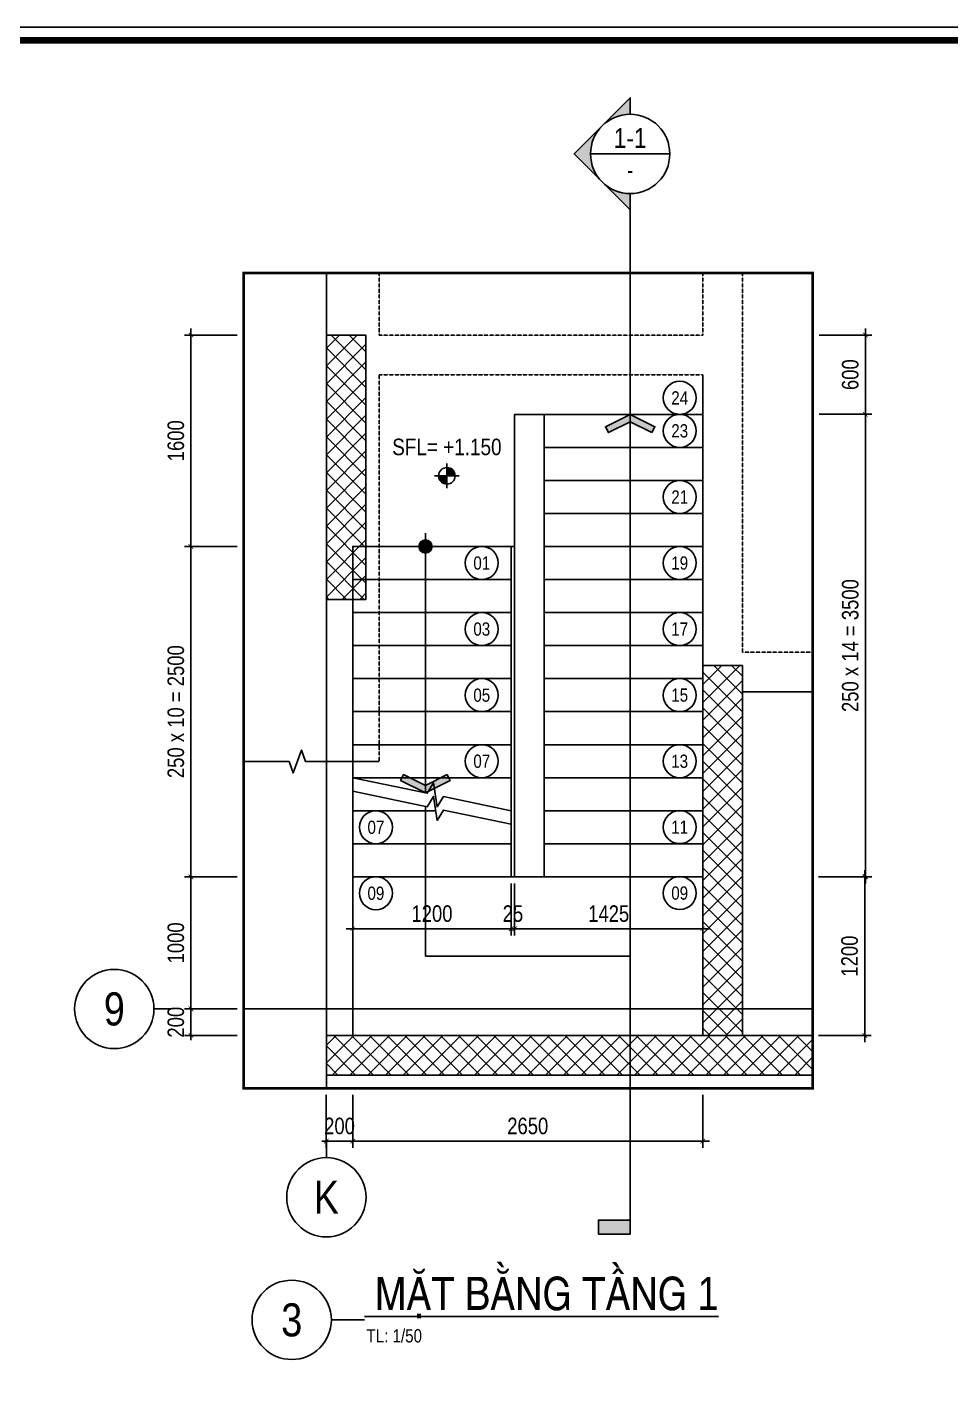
# Model space of a CAD drawing. Header units: millimetres. Extents: x 379264 to 1158416, y -283062 to 356890.
# Drawn here: x 833367 to 840362, y -12440 to -2202 of the extents above; entities that cross this region are included whole.
import ezdxf
from ezdxf.enums import TextEntityAlignment as Align

# ---------------------------------------------------------------- set-up
doc = ezdxf.new("R2010")
doc.units = ezdxf.units.MM
for name, pattern in [('BLOCK B - CHI TIET THANG 5$0$$0$HIDDEN', [0.375, 0.25, -0.125]), ('BLOCK B - CHI TIET THANG 5$0$HIDDEN', [0.375, 0.25, -0.125]), ('CENTER', [2, 1.25, -0.25, 0.25, -0.25]), ('HIDDEN', [9.525, 6.35, -3.175])]:
    doc.linetypes.add(name, pattern=pattern)
for name, color, linetype in [('02PM. TEXT B', 4, 'Continuous'), ('03PM. TEXT C', 1, 'Continuous'), ('04PM. THIN', 7, 'Continuous'), ('05PM. FRAME', 4, 'Continuous'), ('06PM. HIDDEN', 4, 'HIDDEN'), ('07PM. WACO', 6, 'Continuous'), ('11PM. DIM', 2, 'Continuous'), ('12PM. GRID', 8, 'CENTER'), ('13PM. HATCH', 8, 'Continuous'), ('BLOCK A - CHI TIET THANG 2$0$Number Step', 94, 'Continuous'), ('BLOCK B - CHI TIET THANG 5$0$Ghi chu ban ve', 3, 'Continuous'), ('BLOCK B - CHI TIET THANG 5$0$Ky hieu Truc', 1, 'Continuous'), ('BLOCK B - CHI TIET THANG 5$0$Number Step', 94, 'Continuous'), ('MB Ham 1$0$Staircase', 30, 'Continuous'), ('MB_Cot tang 1$0$Concrete Line', 6, 'Continuous')]:
    doc.layers.add(name, color=color, linetype=linetype)
doc.styles.add('[PMDC2013]STYLE', font='arial.ttf', dxfattribs={"width": 0.8})
doc.styles.add('BLOCK A - CHI TIET THANG 2$0$VNI-HelveCB', font='VHELVCB_0.TTF')
doc.styles.add('BLOCK B - CHI TIET THANG 5$0$$0$Title Block Bold', font='VHELVEB_0.TTF')
doc.styles.add('BLOCK B - CHI TIET THANG 5$0$VNI-HelveC', font='VHELVCN_0.TTF')
doc.styles.add('BLOCK B - CHI TIET THANG 5$0$VNI-HelveCB', font='VHELVCB_0.TTF')
doc.dimstyles.new('BLOCK A - CHI TIET THANG 1$0$Dim 50 (A1-A2)', dxfattribs={"dimscale": 50, "dimtxt": 2.5, "dimasz": 0.7, "dimexe": 1, "dimexo": 1, "dimgap": 1, "dimtad": 1, "dimdec": 0, "dimzin": 12, "dimdsep": 46, "dimtxsty": '[PMDC2013]STYLE', "dimblk": 'ARCHTICK', "dimcen": 0, "dimdle": 1, "dimclrd": 2, "dimclre": 2, "dimclrt": 4, "dimadec": 0, "dimazin": 0, "dimtfac": 1, "dimtdec": 0, "dimtix": 1, "dimtmove": 2, "dimatfit": 3, "dimldrblk": 'ARCHTICK', "dimfxl": 1, "dimtolj": 1, "dimtzin": 0, "dimarcsym": 0})

# ---------------------------------------------------------------- blocks, each defined once
blk = doc.blocks.new('*U697')
at = {"layer": '13PM. HATCH'}
h = blk.add_hatch(dxfattribs=at)
h.set_pattern_fill('ANSI37', color=256, scale=30, style=0)
h.set_pattern_definition([(45, (-200, 2500), (-67.352, 67.352), []), (135, (-200, 2500), (-67.352, -67.352), [])])
h.paths.add_polyline_path([(-250, 2650), (-250, -150), (50, -150), (50, 2650)])
at = {"layer": '07PM. WACO'}
blk.add_lwpolyline([(-250, 2650), (-250, -150), (50, -150), (50, 2650)], close=True, dxfattribs=at)
blk = doc.blocks.new('_ArchTick')
at = {"color": 0, "linetype": 'ByBlock', "const_width": 0.15}
blk.add_lwpolyline([(-0.5, -0.5), (0.5, 0.5)], dxfattribs=at)
blk = doc.blocks.new('*D713')
at = {"layer": '11PM. DIM', "color": 2, "lineweight": -2, "transparency": 16777216}
for p, q in [((834608, -9633), (834608, -9598)), ((834958, -9633), (834558, -9633)), ((834608, -9833), (834608, -9633)), ((834958, -9833), (834558, -9833)), ((834608, -9833), (834608, -9868))]:
    blk.add_line(p, q, dxfattribs=at)
at = {"layer": 'Defpoints', "color": 0, "transparency": 16777216}
for p in [(834608, -9633), (835008, -9633), (835008, -9833)]:
    blk.add_point(p, dxfattribs=at)
at = {"layer": '11PM. DIM', "color": 2, "lineweight": -2, "transparency": 16777216, "xscale": 35, "yscale": 35, "zscale": 35}
for p, rotation in [((834608, -9633), 270), ((834608, -9833), 90)]:
    blk.add_blockref('_ArchTick', p, dxfattribs=dict(at, rotation=rotation))
at = {"layer": '11PM. DIM', "color": 4, "transparency": 16777216, "insert": (834494, -9733), "char_height": 125, "attachment_point": 5, "rotation": 90, "style": '[PMDC2013]STYLE'}
blk.add_mtext('\\A1;200', dxfattribs=at)
blk = doc.blocks.new('*D714')
at = {"layer": '11PM. DIM', "color": 2, "lineweight": -2, "transparency": 16777216}
for p, q in [((835633, -10283), (835633, -10683)), ((835833, -10283), (835833, -10683)), ((835633, -10633), (835598, -10633)), ((835633, -10633), (835833, -10633)), ((835833, -10633), (835868, -10633))]:
    blk.add_line(p, q, dxfattribs=at)
at = {"layer": 'Defpoints', "color": 0, "transparency": 16777216}
for p in [(835633, -10233), (835833, -10233), (835833, -10633)]:
    blk.add_point(p, dxfattribs=at)
at = {"layer": '11PM. DIM', "color": 2, "lineweight": -2, "transparency": 16777216, "xscale": 35, "yscale": 35, "zscale": 35}
blk.add_blockref('_ArchTick', (835633, -10633), dxfattribs=at)
at = {"layer": '11PM. DIM', "color": 2, "lineweight": -2, "transparency": 16777216, "xscale": 35, "yscale": 35, "zscale": 35, "rotation": 180}
blk.add_blockref('_ArchTick', (835833, -10633), dxfattribs=at)
at = {"layer": '11PM. DIM', "color": 4, "transparency": 16777216, "insert": (835733, -10519), "char_height": 125, "attachment_point": 5, "style": '[PMDC2013]STYLE'}
blk.add_mtext('\\A1;200', dxfattribs=at)
blk = doc.blocks.new('*D715')
at = {"layer": '11PM. DIM', "color": 2, "lineweight": -2, "transparency": 16777216}
for p, q in [((835833, -10283), (835833, -10683)), ((838483, -10283), (838483, -10683)), ((835783, -10633), (838533, -10633))]:
    blk.add_line(p, q, dxfattribs=at)
at = {"layer": 'Defpoints', "color": 0, "transparency": 16777216}
for p in [(835833, -10233), (838483, -10233), (838483, -10633)]:
    blk.add_point(p, dxfattribs=at)
at = {"layer": '11PM. DIM', "color": 2, "lineweight": -2, "transparency": 16777216, "xscale": 35, "yscale": 35, "zscale": 35, "rotation": 180}
blk.add_blockref('_ArchTick', (835833, -10633), dxfattribs=at)
at = {"layer": '11PM. DIM', "color": 2, "lineweight": -2, "transparency": 16777216, "xscale": 35, "yscale": 35, "zscale": 35}
blk.add_blockref('_ArchTick', (838483, -10633), dxfattribs=at)
at = {"layer": '11PM. DIM', "color": 4, "transparency": 16777216, "insert": (837158, -10519), "char_height": 125, "attachment_point": 5, "style": '[PMDC2013]STYLE'}
blk.add_mtext('\\A1;2650', dxfattribs=at)
blk = doc.blocks.new('BLOCK B - CHI TIET THANG 5$0$HTT-Grid')
at = {"layer": '05PM. FRAME', "linetype": 'ByBlock', "lineweight": -2}
blk.add_line((0, -2.5), (0, 0), dxfattribs=at)
blk.add_circle((0, -8.5), 6, dxfattribs=at)
at = {"layer": '03PM. TEXT C', "linetype": 'ByBlock', "lineweight": -2, "style": 'BLOCK B - CHI TIET THANG 5$0$VNI-HelveC'}
blk.add_attdef('GRID', text='', height=5, dxfattribs=at).set_placement((0, -8.5), align=Align.MIDDLE)
blk = doc.blocks.new('*U693')
h = blk.add_hatch(color=256)
edge = h.paths.add_edge_path()
edge.add_line((0, -600), (0, -849))
edge.add_line((0, -849), (-849, 0))
edge.add_line((-849, 0), (0, 849))
edge.add_line((0, 849), (0, 600))
edge.add_arc((0, 0), 600, 90, 270)
blk.add_hatch(color=256).paths.add_polyline_path([(-480, -16350), (-480, -16136), (0, -16136), (0, -16350)])
blk.add_line((-600, 0), (600, 0))
at = {"linetype": 'BLOCK B - CHI TIET THANG 5$0$$0$HIDDEN', "ltscale": 10}
blk.add_line((0, -600), (0, -16350), dxfattribs=at)
blk.add_lwpolyline([(0, -600), (0, -849), (-849, 0), (0, 849), (0, 600, 1)], format="xyb", close=True)
blk.add_lwpolyline([(-480, -16350), (-480, -16136), (0, -16136), (0, -16350)], close=True)
blk.add_circle((0, 0), 600)
at = {"style": 'BLOCK B - CHI TIET THANG 5$0$$0$Title Block Bold', "flags": 8}
blk.add_attdef('VIEWNUMBER', text='', height=300, dxfattribs=at).set_placement((0, 0), align=Align.BOTTOM_CENTER)
blk.add_attdef('DRAWINGREFERENCE', text='', height=250, dxfattribs=at).set_placement((0, -120), align=Align.TOP_CENTER)
blk = doc.blocks.new('*D716')
at = {"layer": '11PM. DIM', "color": 2, "lineweight": -2, "transparency": 16777216}
for p, q in [((834958, -6133), (834558, -6133)), ((834608, -6083), (834608, -8683)), ((834958, -8633), (834558, -8633))]:
    blk.add_line(p, q, dxfattribs=at)
at = {"layer": 'Defpoints', "color": 0, "transparency": 16777216}
for p in [(835008, -6133), (834608, -8633), (835008, -8633)]:
    blk.add_point(p, dxfattribs=at)
at = {"layer": '11PM. DIM', "color": 2, "lineweight": -2, "transparency": 16777216, "xscale": 35, "yscale": 35, "zscale": 35}
for p, rotation in [((834608, -6133), 90), ((834608, -8633), 270)]:
    blk.add_blockref('_ArchTick', p, dxfattribs=dict(at, rotation=rotation))
at = {"layer": '11PM. DIM', "color": 4, "transparency": 16777216, "insert": (834494, -7383), "char_height": 125, "attachment_point": 5, "rotation": 90, "style": '[PMDC2013]STYLE'}
blk.add_mtext('\\A1;250 x 10 = 2500', dxfattribs=at)
blk = doc.blocks.new('*U696')
at = {"layer": '13PM. HATCH'}
h = blk.add_hatch(dxfattribs=at)
h.set_pattern_fill('ANSI37', color=256, scale=30, style=0)
h.set_pattern_definition([(45, (-200, 1700), (-67.352, 67.352), []), (135, (-200, 1700), (-67.352, -67.352), [])])
h.paths.add_polyline_path([(-250, 1850), (-250, -150), (50, -150), (50, 1850)])
at = {"layer": '07PM. WACO'}
blk.add_lwpolyline([(-250, 1850), (-250, -150), (50, -150), (50, 1850)], close=True, dxfattribs=at)
blk = doc.blocks.new('MB Ham 1$0$Arrow 60')
at = {"linetype": 'ByBlock', "lineweight": -2}
h = blk.add_hatch(color=0, dxfattribs=at)
h.paths.add_polyline_path([(1.88, 0.94), (1.65, 1.38), (0, 0.56), (-1.65, 1.38), (-1.88, 0.94), (0, 0)], flags=17)
h.paths.add_polyline_path([(1.65, 1.38), (1.88, 0.94), (0, 0), (-1.88, 0.94), (-1.65, 1.38), (0, 0.56)])
blk.add_hatch(color=0, dxfattribs=at).paths.add_polyline_path([(1.65, 1.38), (1.88, 0.94), (0, 0), (-1.88, 0.94), (-1.65, 1.38), (0, 0.56)])
at = {"color": 0, "linetype": 'ByBlock', "lineweight": -2}
blk.add_lwpolyline([(1.65, 1.38), (1.88, 0.94), (0, 0), (-1.88, 0.94), (-1.65, 1.38), (0, 0.56)], close=True, dxfattribs=at)
blk = doc.blocks.new('MB Ham 1$0$Dot')
at = {"linetype": 'ByBlock', "lineweight": -2}
h = blk.add_hatch(color=0, dxfattribs=at)
edge = h.paths.add_edge_path()
edge.add_arc((0, 0), 0.5, 0, 360)
at = {"color": 0, "linetype": 'ByBlock', "lineweight": -2}
blk.add_line((0, -1), (0, 1), dxfattribs=at)
blk.add_circle((0, 0), 0.5, dxfattribs=at)
blk = doc.blocks.new('BLOCK A - CHI TIET THANG 2$0$Number Step')
at = {"color": 0, "linetype": 'ByBlock'}
blk.add_circle((0, 0), 2.5, dxfattribs=at)
at = {"color": 0, "linetype": 'ByBlock', "lineweight": -2, "style": 'BLOCK A - CHI TIET THANG 2$0$VNI-HelveCB'}
blk.add_attdef('TEXT', text='', height=2, dxfattribs=at).set_placement((0, 0), align=Align.MIDDLE)
blk = doc.blocks.new('*D717')
at = {"layer": '11PM. DIM', "color": 2, "lineweight": -2, "transparency": 16777216}
for p, q in [((837058, -8683), (837058, -9076)), ((838483, -8683), (838483, -9076)), ((837008, -9026), (838533, -9026))]:
    blk.add_line(p, q, dxfattribs=at)
at = {"layer": 'Defpoints', "color": 0, "transparency": 16777216}
for p in [(837058, -8633), (838483, -8633), (838483, -9026)]:
    blk.add_point(p, dxfattribs=at)
at = {"layer": '11PM. DIM', "color": 2, "lineweight": -2, "transparency": 16777216, "xscale": 35, "yscale": 35, "zscale": 35, "rotation": 180}
blk.add_blockref('_ArchTick', (837058, -9026), dxfattribs=at)
at = {"layer": '11PM. DIM', "color": 2, "lineweight": -2, "transparency": 16777216, "xscale": 35, "yscale": 35, "zscale": 35}
blk.add_blockref('_ArchTick', (838483, -9026), dxfattribs=at)
at = {"layer": '11PM. DIM', "color": 4, "transparency": 16777216, "insert": (837771, -8912), "char_height": 125, "attachment_point": 5, "style": '[PMDC2013]STYLE'}
blk.add_mtext('\\A1;1425', dxfattribs=at)
blk = doc.blocks.new('*D718')
at = {"layer": '11PM. DIM', "color": 2, "lineweight": -2, "transparency": 16777216}
for p, q in [((835833, -8683), (835833, -9076)), ((837033, -8683), (837033, -9076)), ((837083, -9026), (835783, -9026))]:
    blk.add_line(p, q, dxfattribs=at)
at = {"layer": 'Defpoints', "color": 0, "transparency": 16777216}
for p in [(835833, -8633), (837033, -8633), (835833, -9026)]:
    blk.add_point(p, dxfattribs=at)
at = {"layer": '11PM. DIM', "color": 2, "lineweight": -2, "transparency": 16777216, "xscale": 35, "yscale": 35, "zscale": 35, "rotation": 180}
blk.add_blockref('_ArchTick', (835833, -9026), dxfattribs=at)
at = {"layer": '11PM. DIM', "color": 2, "lineweight": -2, "transparency": 16777216, "xscale": 35, "yscale": 35, "zscale": 35}
blk.add_blockref('_ArchTick', (837033, -9026), dxfattribs=at)
at = {"layer": '11PM. DIM', "color": 4, "transparency": 16777216, "insert": (836433, -8912), "char_height": 125, "attachment_point": 5, "style": '[PMDC2013]STYLE'}
blk.add_mtext('\\A1;1200', dxfattribs=at)
blk = doc.blocks.new('*D719')
at = {"layer": '11PM. DIM', "color": 2, "lineweight": -2, "transparency": 16777216}
for p, q in [((834608, -9683), (834608, -8583)), ((834958, -8633), (834558, -8633)), ((834958, -9633), (834558, -9633))]:
    blk.add_line(p, q, dxfattribs=at)
at = {"layer": 'Defpoints', "color": 0, "transparency": 16777216}
for p in [(834608, -8633), (835008, -8633), (835008, -9633)]:
    blk.add_point(p, dxfattribs=at)
at = {"layer": '11PM. DIM', "color": 2, "lineweight": -2, "transparency": 16777216, "xscale": 35, "yscale": 35, "zscale": 35}
for p, rotation in [((834608, -8633), 90), ((834608, -9633), 270)]:
    blk.add_blockref('_ArchTick', p, dxfattribs=dict(at, rotation=rotation))
at = {"layer": '11PM. DIM', "color": 4, "transparency": 16777216, "insert": (834494, -9133), "char_height": 125, "attachment_point": 5, "rotation": 90, "style": '[PMDC2013]STYLE'}
blk.add_mtext('\\A1;1000', dxfattribs=at)
blk = doc.blocks.new('*D720')
at = {"layer": '11PM. DIM', "color": 2, "lineweight": -2, "transparency": 16777216}
for p, q in [((834608, -4483), (834608, -6183)), ((834958, -4533), (834558, -4533)), ((834958, -6133), (834558, -6133))]:
    blk.add_line(p, q, dxfattribs=at)
at = {"layer": 'Defpoints', "color": 0, "transparency": 16777216}
for p in [(835008, -4533), (834608, -6133), (835008, -6133)]:
    blk.add_point(p, dxfattribs=at)
at = {"layer": '11PM. DIM', "color": 2, "lineweight": -2, "transparency": 16777216, "xscale": 35, "yscale": 35, "zscale": 35}
for p, rotation in [((834608, -4533), 90), ((834608, -6133), 270)]:
    blk.add_blockref('_ArchTick', p, dxfattribs=dict(at, rotation=rotation))
at = {"layer": '11PM. DIM', "color": 4, "transparency": 16777216, "insert": (834494, -5333), "char_height": 125, "attachment_point": 5, "rotation": 90, "style": '[PMDC2013]STYLE'}
blk.add_mtext('\\A1;1600', dxfattribs=at)
blk = doc.blocks.new('BLOCK B - CHI TIET THANG 5$0$HTT-Title')
at = {"lineweight": -2}
blk.add_line((6, 0), (11, 0), dxfattribs=at)
at = {"linetype": 'ByBlock', "lineweight": -2}
blk.add_circle((0, 0), 6, dxfattribs=at)
at = {"linetype": 'ByBlock', "lineweight": -2, "style": 'BLOCK B - CHI TIET THANG 5$0$VNI-HelveCB'}
blk.add_attdef('DWG.NAME', text='', height=5, dxfattribs=at).set_placement((11, 0), align=Align.BOTTOM_LEFT)
blk.add_attdef('NUMBER', text='', height=5, dxfattribs=at).set_placement((0, 0), align=Align.MIDDLE_CENTER)
at = {"linetype": 'ByBlock', "lineweight": -2, "style": 'BLOCK B - CHI TIET THANG 5$0$VNI-HelveC'}
blk.add_attdef('SCALE', text='', height=2, dxfattribs=at).set_placement((11.32, -1.41), align=Align.TOP_LEFT)
blk = doc.blocks.new('BLOCK B - CHI TIET THANG 5$0$Number Step')
at = {"color": 0, "linetype": 'ByBlock'}
blk.add_circle((0, 0), 2.5, dxfattribs=at)
at = {"color": 0, "linetype": 'ByBlock', "lineweight": -2, "style": 'BLOCK B - CHI TIET THANG 5$0$VNI-HelveCB'}
blk.add_attdef('TEXT', text='', height=2, dxfattribs=at).set_placement((0, 0), align=Align.MIDDLE)
blk = doc.blocks.new('BLOCK B - CHI TIET THANG 5$0$13123123213')
at = {"linetype": 'ByBlock'}
h = blk.add_hatch(color=0, dxfattribs=at)
h.paths.add_polyline_path([(0, 1), (0, 0), (1, 0, 0.414214)])
h.paths.add_polyline_path([(0, 0), (-1, 0, 0.414214), (0, -1)])
at = {"color": 0, "linetype": 'ByBlock'}
for p, q in [((-1.5, 0), (1.5, 0)), ((0, -1.5), (0, 1.5))]:
    blk.add_line(p, q, dxfattribs=at)
blk.add_circle((0, 0), 1, dxfattribs=at)
at = {"color": 0, "linetype": 'ByBlock', "lineweight": -2, "style": 'BLOCK B - CHI TIET THANG 5$0$VNI-HelveC'}
for tag, p in [('TEXT1', (0, 10.5)), ('TEXT2', (0, 7)), ('TEXT3', (0, 3.5))]:
    blk.add_attdef(tag, text='', height=2, dxfattribs=at).set_placement(p, align=Align.MIDDLE_CENTER)
blk = doc.blocks.new('*D721')
at = {"layer": '11PM. DIM', "color": 2, "lineweight": -2, "transparency": 16777216}
for p, q in [((839714, -5083), (839714, -8683)), ((839364, -5133), (839764, -5133)), ((839364, -8633), (839764, -8633))]:
    blk.add_line(p, q, dxfattribs=at)
at = {"layer": 'Defpoints', "color": 0, "transparency": 16777216}
for p in [(839314, -5133), (839314, -8633), (839714, -8633)]:
    blk.add_point(p, dxfattribs=at)
at = {"layer": '11PM. DIM', "color": 2, "lineweight": -2, "transparency": 16777216, "xscale": 35, "yscale": 35, "zscale": 35}
for p, rotation in [((839714, -5133), 90), ((839714, -8633), 270)]:
    blk.add_blockref('_ArchTick', p, dxfattribs=dict(at, rotation=rotation))
at = {"layer": '11PM. DIM', "color": 4, "transparency": 16777216, "insert": (839600, -6883), "char_height": 125, "attachment_point": 5, "rotation": 90, "style": '[PMDC2013]STYLE'}
blk.add_mtext('\\A1;250 x 14 = 3500', dxfattribs=at)
blk = doc.blocks.new('*D722')
at = {"layer": '11PM. DIM', "color": 2, "lineweight": -2, "transparency": 16777216}
for p, q in [((839714, -5183), (839714, -4483)), ((839364, -4533), (839764, -4533)), ((839364, -5133), (839764, -5133))]:
    blk.add_line(p, q, dxfattribs=at)
at = {"layer": 'Defpoints', "color": 0, "transparency": 16777216}
for p in [(839314, -4533), (839714, -4533), (839314, -5133)]:
    blk.add_point(p, dxfattribs=at)
at = {"layer": '11PM. DIM', "color": 2, "lineweight": -2, "transparency": 16777216, "xscale": 35, "yscale": 35, "zscale": 35}
for p, rotation in [((839714, -4533), 90), ((839714, -5133), 270)]:
    blk.add_blockref('_ArchTick', p, dxfattribs=dict(at, rotation=rotation))
at = {"layer": '11PM. DIM', "color": 4, "transparency": 16777216, "insert": (839600, -4833), "char_height": 125, "attachment_point": 5, "rotation": 90, "style": '[PMDC2013]STYLE'}
blk.add_mtext('\\A1;600', dxfattribs=at)
blk = doc.blocks.new('*D723')
at = {"layer": '11PM. DIM', "color": 2, "lineweight": -2, "transparency": 16777216}
for p, q in [((839709, -9883), (839709, -8583)), ((839359, -8633), (839759, -8633)), ((839359, -9833), (839759, -9833))]:
    blk.add_line(p, q, dxfattribs=at)
at = {"layer": 'Defpoints', "color": 0, "transparency": 16777216}
for p in [(839309, -8633), (839709, -8633), (839309, -9833)]:
    blk.add_point(p, dxfattribs=at)
at = {"layer": '11PM. DIM', "color": 2, "lineweight": -2, "transparency": 16777216, "xscale": 35, "yscale": 35, "zscale": 35}
for p, rotation in [((839709, -8633), 90), ((839709, -9833), 270)]:
    blk.add_blockref('_ArchTick', p, dxfattribs=dict(at, rotation=rotation))
at = {"layer": '11PM. DIM', "color": 4, "transparency": 16777216, "insert": (839595, -9233), "char_height": 125, "attachment_point": 5, "rotation": 90, "style": '[PMDC2013]STYLE'}
blk.add_mtext('\\A1;1200', dxfattribs=at)
blk = doc.blocks.new('*D724')
at = {"layer": '11PM. DIM', "color": 2, "lineweight": -2, "transparency": 16777216}
for p, q in [((837033, -8683), (837033, -9076)), ((837058, -8683), (837058, -9076)), ((837033, -9026), (836998, -9026)), ((837033, -9026), (837058, -9026)), ((837058, -9026), (837093, -9026))]:
    blk.add_line(p, q, dxfattribs=at)
at = {"layer": 'Defpoints', "color": 0, "transparency": 16777216}
for p in [(837033, -8633), (837058, -8633), (837058, -9026)]:
    blk.add_point(p, dxfattribs=at)
at = {"layer": '11PM. DIM', "color": 2, "lineweight": -2, "transparency": 16777216, "xscale": 35, "yscale": 35, "zscale": 35}
blk.add_blockref('_ArchTick', (837033, -9026), dxfattribs=at)
at = {"layer": '11PM. DIM', "color": 2, "lineweight": -2, "transparency": 16777216, "xscale": 35, "yscale": 35, "zscale": 35, "rotation": 180}
blk.add_blockref('_ArchTick', (837058, -9026), dxfattribs=at)
at = {"layer": '11PM. DIM', "color": 4, "transparency": 16777216, "insert": (837046, -8912), "char_height": 125, "attachment_point": 5, "style": '[PMDC2013]STYLE'}
blk.add_mtext('\\A1;25', dxfattribs=at)
blk = doc.blocks.new('CHG_XX_Khung ten')
blk.add_lwpolyline([(15, 579), (826, 579), (826, 15), (15, 15)], close=True)
at = {"color": 4, "linetype": 'Continuous', "const_width": 1}
blk.add_lwpolyline([(17, 577), (824, 577), (824, 17), (17, 17)], close=True, dxfattribs=at)

msp = doc.modelspace()

# ---------------------------------------------------------------- hatches: boundary and pattern name
at = {"layer": '13PM. HATCH'}
h = msp.add_hatch(dxfattribs=at)
h.set_pattern_fill('ANSI37', color=256, scale=30, style=0)
h.set_pattern_definition([(45, (-151007.23, -49849.05), (-67.351921, 67.351921), []), (135, (-151007.23, -49849.05), (-67.351921, -67.351921), [])])
h.paths.add_polyline_path([(835633.45, -9833.07), (835633.45, -10133.07), (839314.07, -10133.07), (839314.07, -9833.07)])

# ---------------------------------------------------------------- linework, layer by layer
at = {"linetype": 'BLOCK B - CHI TIET THANG 5$0$HIDDEN', "ltscale": 10, "const_width": 20}
msp.add_lwpolyline([(835007.93, -10233.07), (839314.07, -10233.07), (839314.07, -4063.13), (835007.93, -4063.13)], close=True, dxfattribs=at)
at = {"layer": '05PM. FRAME', "ltscale": 0.25}
for p, q in [((835633.28, -4063.13), (835633.37, -7760.28)), ((838483.45, -4833.07), (838483.45, -7033.07)), ((837058.45, -6133.08), (835933.34, -6133.07)), ((835833.45, -6633.07), (835833.45, -9833.07)), ((839314.07, -7233.54), (838782.79, -7233.54)), ((838483.45, -8633.07), (835833.45, -8633.07))]:
    msp.add_line(p, q, dxfattribs=at)
for points in [[(837058.45, -8633.07), (837058.45, -5133.07), (838483.45, -5133.07), (838483.45, -8633.07), (837283.45, -8633.07)], [(835007.93, -7760.28), (835350.59, -7760.28), (835381.84, -7846.14), (835444.34, -7674.42), (835475.59, -7760.28), (836033.55, -7760.28)], [(835833.45, -7883.07), (836396.88, -8000.46), (836444.99, -7922.78), (836471.15, -8103.63), (836519.26, -8025.95), (837033.45, -8133.07)], [(835833.45, -7985.22), (836396.88, -8102.6), (836444.99, -8024.92), (836471.15, -8205.78), (836519.26, -8128.1), (837033.45, -8235.22)]]:
    msp.add_lwpolyline(points, dxfattribs=at)
msp.add_lwpolyline([(835833.45, -8633.07), (835833.45, -6133.07), (837033.45, -6133.07), (837033.45, -8633.07)], close=True, dxfattribs=at)
at = {"layer": '06PM. HIDDEN', "linetype": 'HIDDEN', "ltscale": 0.25}
for p, q in [((836033.55, -4063.13), (836033.55, -4533.07)), ((838483.45, -4063.13), (838483.45, -4533.07)), ((838782.79, -4063.13), (838782.79, -6933.54)), ((838483.45, -4533.07), (836033.55, -4533.07)), ((836033.55, -4833.07), (836033.55, -7760.28)), ((838483.45, -4833.07), (836033.59, -4833.07)), ((839314.07, -6933.54), (838782.79, -6933.54))]:
    msp.add_line(p, q, dxfattribs=at)
at = {"layer": '07PM. WACO'}
msp.add_lwpolyline([(839314.07, -10133.07), (835633.45, -10133.07), (835633.45, -9833.07), (839314.07, -9833.07)], dxfattribs=at)
at = {"layer": '12PM. GRID', "ltscale": 3}
for p, q in [((835633.34, -10233.07), (835633.34, -4063.13)), ((839314.07, -9633.07), (835007.93, -9633.07))]:
    msp.add_line(p, q, dxfattribs=at)
at = {"layer": '13PM. HATCH'}
for p, q in [((837283.45, -5133.07), (837283.45, -8633.07)), ((837933.45, -9233.07), (837933.47, -5133.07)), ((837283.45, -5383.08), (838483.45, -5383.08)), ((837283.45, -5633.08), (838483.45, -5633.08)), ((837283.45, -5883.08), (838483.45, -5883.08)), ((836383.45, -7997.66), (836383.45, -6133.07)), ((837283.45, -6133.08), (838483.45, -6133.08)), ((835833.45, -6383.07), (837033.45, -6383.07)), ((837283.45, -6383.08), (838483.45, -6383.08)), ((835833.45, -6633.07), (837033.45, -6633.07)), ((837283.45, -6633.08), (838483.45, -6633.08)), ((835833.45, -6883.07), (837033.45, -6883.07)), ((837283.45, -6883.08), (838483.45, -6883.08)), ((835833.45, -7133.07), (837033.45, -7133.07)), ((837283.45, -7133.08), (838483.45, -7133.08)), ((835833.45, -7383.07), (837033.45, -7383.07)), ((837283.45, -7383.08), (838483.45, -7383.08)), ((835833.45, -7633.07), (837033.45, -7633.07)), ((837283.45, -7633.08), (838483.45, -7633.08)), ((835833.45, -7883.07), (837033.45, -7883.07)), ((837283.45, -7883.08), (838483.45, -7883.08)), ((835833.45, -8133.07), (836460.63, -8133.07)), ((836383.45, -9233.07), (836383.45, -8099.8)), ((837033.45, -8133.07), (837033.45, -8133.07)), ((837283.45, -8133.08), (838483.45, -8133.08)), ((835833.45, -8383.07), (837033.45, -8383.07)), ((837283.45, -8383.08), (838483.45, -8383.08)), ((836383.45, -9233.07), (837933.45, -9233.08))]:
    msp.add_line(p, q, dxfattribs=at)
at = {"layer": 'MB Ham 1$0$Staircase'}
msp.add_line((836933.45, -8633.07), (835833.45, -8633.07), dxfattribs=at)

# ---------------------------------------------------------------- block references
at = {"layer": '02PM. TEXT B'}
ref = msp.add_blockref('BLOCK B - CHI TIET THANG 5$0$13123123213', (836545.89, -5598.4), dxfattribs=dict(at, xscale=62.5, yscale=62.5, zscale=62.5))
ref.add_attrib('TEXT3', 'SFL= +1.150', dxfattribs={"layer": '0', "color": 0, "linetype": 'ByBlock', "lineweight": -2, "height": 125, "style": 'BLOCK B - CHI TIET THANG 5$0$VNI-HelveC'}).set_placement((836545.89, -5379.65), align=Align.MIDDLE_CENTER)
at = {"layer": '07PM. WACO'}
ref = msp.add_blockref('*U693', (837933.45, -3162.23), dxfattribs=dict(at, xscale=0.5, yscale=0.5, zscale=0.5))
ref.add_attrib('VIEWNUMBER', '1-1', dxfattribs={"layer": '0', "height": 150, "style": 'BLOCK B - CHI TIET THANG 5$0$VNI-HelveCB'}).set_placement((837933.45, -3162.23), align=Align.BOTTOM_CENTER)
ref.add_attrib('DRAWINGREFERENCE', '-', dxfattribs={"layer": '0', "height": 125, "style": 'BLOCK B - CHI TIET THANG 5$0$VNI-HelveCB'}).set_placement((837933.45, -3222.23), align=Align.TOP_CENTER)
at = {"layer": '13PM. HATCH', "xscale": -100, "yscale": 100, "zscale": 100, "rotation": 180}
msp.add_blockref('MB Ham 1$0$Arrow 60', (837933.47, -5133.07), dxfattribs=at)
at = {"layer": '13PM. HATCH', "xscale": 100, "yscale": 100, "zscale": 100}
for name, p in [('MB Ham 1$0$Dot', (836383.45, -6133.07)), ('MB Ham 1$0$Arrow 60', (836383.45, -7997.66))]:
    msp.add_blockref(name, p, dxfattribs=at)
at = {"layer": 'BLOCK A - CHI TIET THANG 2$0$Number Step'}
ref = msp.add_blockref('BLOCK A - CHI TIET THANG 2$0$Number Step', (836810, -6258.07), dxfattribs=dict(at, xscale=-50, yscale=50, zscale=50))
ref.add_attrib('TEXT', '01', dxfattribs={"layer": '0', "color": 0, "linetype": 'ByBlock', "lineweight": -2, "height": 100, "style": 'BLOCK A - CHI TIET THANG 2$0$VNI-HelveCB'}).set_placement((836810, -6258.07), align=Align.MIDDLE)
ref = msp.add_blockref('BLOCK A - CHI TIET THANG 2$0$Number Step', (836810, -6758.07), dxfattribs=dict(at, xscale=-50, yscale=50, zscale=50))
ref.add_attrib('TEXT', '03', dxfattribs={"layer": '0', "color": 0, "linetype": 'ByBlock', "lineweight": -2, "height": 100, "style": 'BLOCK A - CHI TIET THANG 2$0$VNI-HelveCB'}).set_placement((836810, -6758.07), align=Align.MIDDLE)
ref = msp.add_blockref('BLOCK A - CHI TIET THANG 2$0$Number Step', (838308.45, -6758.07), dxfattribs=dict(at, xscale=-50, yscale=50, zscale=50))
ref.add_attrib('TEXT', '17', dxfattribs={"layer": '0', "color": 0, "linetype": 'ByBlock', "lineweight": -2, "height": 100, "style": 'BLOCK A - CHI TIET THANG 2$0$VNI-HelveCB'}).set_placement((838308.45, -6758.07), align=Align.MIDDLE)
ref = msp.add_blockref('BLOCK A - CHI TIET THANG 2$0$Number Step', (836810, -7258.07), dxfattribs=dict(at, xscale=-50, yscale=50, zscale=50))
ref.add_attrib('TEXT', '05', dxfattribs={"layer": '0', "color": 0, "linetype": 'ByBlock', "lineweight": -2, "height": 100, "style": 'BLOCK A - CHI TIET THANG 2$0$VNI-HelveCB'}).set_placement((836810, -7258.07), align=Align.MIDDLE)
ref = msp.add_blockref('BLOCK A - CHI TIET THANG 2$0$Number Step', (838308.45, -7258.07), dxfattribs=dict(at, xscale=-50, yscale=50, zscale=50))
ref.add_attrib('TEXT', '15', dxfattribs={"layer": '0', "color": 0, "linetype": 'ByBlock', "lineweight": -2, "height": 100, "style": 'BLOCK A - CHI TIET THANG 2$0$VNI-HelveCB'}).set_placement((838308.45, -7258.07), align=Align.MIDDLE)
ref = msp.add_blockref('BLOCK A - CHI TIET THANG 2$0$Number Step', (838308.45, -7758.07), dxfattribs=dict(at, xscale=-50, yscale=50, zscale=50))
ref.add_attrib('TEXT', '13', dxfattribs={"layer": '0', "color": 0, "linetype": 'ByBlock', "lineweight": -2, "height": 100, "style": 'BLOCK A - CHI TIET THANG 2$0$VNI-HelveCB'}).set_placement((838308.45, -7758.07), align=Align.MIDDLE)
ref = msp.add_blockref('BLOCK A - CHI TIET THANG 2$0$Number Step', (836008.45, -8258.07), dxfattribs=dict(at, xscale=-50, yscale=50, zscale=50))
ref.add_attrib('TEXT', '07', dxfattribs={"layer": '0', "color": 0, "linetype": 'ByBlock', "lineweight": -2, "height": 100, "style": 'BLOCK A - CHI TIET THANG 2$0$VNI-HelveCB'}).set_placement((836008.45, -8258.07), align=Align.MIDDLE)
ref = msp.add_blockref('BLOCK A - CHI TIET THANG 2$0$Number Step', (838308.45, -8257.06), dxfattribs=dict(at, xscale=-50, yscale=50, zscale=50))
ref.add_attrib('TEXT', '11', dxfattribs={"layer": '0', "color": 0, "linetype": 'ByBlock', "lineweight": -2, "height": 100, "style": 'BLOCK A - CHI TIET THANG 2$0$VNI-HelveCB'}).set_placement((838308.45, -8257.06), align=Align.MIDDLE)
ref = msp.add_blockref('BLOCK A - CHI TIET THANG 2$0$Number Step', (836008.45, -8757.06), dxfattribs=dict(at, xscale=-50, yscale=50, zscale=50))
ref.add_attrib('TEXT', '09', dxfattribs={"layer": '0', "color": 0, "linetype": 'ByBlock', "lineweight": -2, "height": 100, "style": 'BLOCK A - CHI TIET THANG 2$0$VNI-HelveCB'}).set_placement((836008.45, -8757.06), align=Align.MIDDLE)
ref = msp.add_blockref('BLOCK A - CHI TIET THANG 2$0$Number Step', (838308.49, -8756.05), dxfattribs=dict(at, xscale=-50, yscale=50, zscale=50))
ref.add_attrib('TEXT', '09', dxfattribs={"layer": '0', "color": 0, "linetype": 'ByBlock', "lineweight": -2, "height": 100, "style": 'BLOCK A - CHI TIET THANG 2$0$VNI-HelveCB'}).set_placement((838308.49, -8756.05), align=Align.MIDDLE)
at = {"layer": 'BLOCK B - CHI TIET THANG 5$0$Ghi chu ban ve'}
ref = msp.add_blockref('BLOCK B - CHI TIET THANG 5$0$HTT-Title', (835371.21, -11985.68), dxfattribs=dict(at, xscale=50, yscale=50, zscale=50))
ref.add_attrib('NUMBER', '3', dxfattribs={"layer": '0', "color": 0, "linetype": 'ByBlock', "lineweight": -2, "height": 250, "style": 'BLOCK B - CHI TIET THANG 5$0$VNI-HelveCB'}).set_placement((835371.21, -11985.68), align=Align.MIDDLE_CENTER)
ref.add_attrib('DWG.NAME', '%%u MAËT BAÈNG TAÀNG 1', dxfattribs={"layer": '0', "color": 3, "linetype": 'ByBlock', "lineweight": -2, "height": 250, "style": 'BLOCK B - CHI TIET THANG 5$0$VNI-HelveCB'}).set_placement((835921.21, -11985.68), align=Align.BOTTOM_LEFT)
ref.add_attrib('SCALE', 'TL: 1/50', dxfattribs={"layer": '0', "color": 0, "linetype": 'ByBlock', "lineweight": -2, "height": 100, "style": 'BLOCK B - CHI TIET THANG 5$0$VNI-HelveC'}).set_placement((835936.98, -12056.36), align=Align.TOP_LEFT)
at = {"layer": 'BLOCK B - CHI TIET THANG 5$0$Ky hieu Truc'}
ref = msp.add_blockref('BLOCK B - CHI TIET THANG 5$0$HTT-Grid', (834452.49, -9633.07), dxfattribs=dict(at, xscale=50, yscale=50, zscale=50, rotation=270))
ref.add_attrib('GRID', '9', dxfattribs={"layer": '0', "linetype": 'ByBlock', "lineweight": -2, "height": 250, "style": 'BLOCK B - CHI TIET THANG 5$0$VNI-HelveC'}).set_placement((834028.16, -9632.41), align=Align.MIDDLE)
ref = msp.add_blockref('BLOCK B - CHI TIET THANG 5$0$HTT-Grid', (835633.45, -10633.07), dxfattribs=dict(at, xscale=50, yscale=50, zscale=50))
ref.add_attrib('GRID', 'K', dxfattribs={"layer": '0', "linetype": 'ByBlock', "lineweight": -2, "height": 250, "style": 'BLOCK B - CHI TIET THANG 5$0$VNI-HelveC'}).set_placement((835633.45, -11058.07), align=Align.MIDDLE)
at = {"layer": 'BLOCK B - CHI TIET THANG 5$0$Number Step'}
ref = msp.add_blockref('BLOCK B - CHI TIET THANG 5$0$Number Step', (838308.45, -5008.07), dxfattribs=dict(at, xscale=-50, yscale=50, zscale=50, rotation=90))
ref.add_attrib('TEXT', '24', dxfattribs={"layer": '0', "color": 0, "linetype": 'ByBlock', "lineweight": -2, "height": 100, "style": 'BLOCK B - CHI TIET THANG 5$0$VNI-HelveCB'}).set_placement((838308.58, -5007.94), align=Align.MIDDLE)
ref = msp.add_blockref('BLOCK B - CHI TIET THANG 5$0$Number Step', (838308.45, -5258.07), dxfattribs=dict(at, xscale=-50, yscale=50, zscale=50, rotation=90))
ref.add_attrib('TEXT', '23', dxfattribs={"layer": '0', "color": 0, "linetype": 'ByBlock', "lineweight": -2, "height": 100, "style": 'BLOCK B - CHI TIET THANG 5$0$VNI-HelveCB'}).set_placement((838308.58, -5257.94), align=Align.MIDDLE)
ref = msp.add_blockref('BLOCK B - CHI TIET THANG 5$0$Number Step', (838308.45, -5758.07), dxfattribs=dict(at, xscale=-50, yscale=50, zscale=50, rotation=90))
ref.add_attrib('TEXT', '21', dxfattribs={"layer": '0', "color": 0, "linetype": 'ByBlock', "lineweight": -2, "height": 100, "style": 'BLOCK B - CHI TIET THANG 5$0$VNI-HelveCB'}).set_placement((838308.58, -5757.94), align=Align.MIDDLE)
ref = msp.add_blockref('BLOCK B - CHI TIET THANG 5$0$Number Step', (838308.45, -6258.07), dxfattribs=dict(at, xscale=-50, yscale=50, zscale=50, rotation=90))
ref.add_attrib('TEXT', '19', dxfattribs={"layer": '0', "color": 0, "linetype": 'ByBlock', "lineweight": -2, "height": 100, "style": 'BLOCK B - CHI TIET THANG 5$0$VNI-HelveCB'}).set_placement((838308.58, -6257.94), align=Align.MIDDLE)
ref = msp.add_blockref('BLOCK B - CHI TIET THANG 5$0$Number Step', (836810, -7758.07), dxfattribs=dict(at, xscale=50, yscale=50, zscale=50, rotation=270))
ref.add_attrib('TEXT', '07', dxfattribs={"layer": '0', "color": 0, "linetype": 'ByBlock', "lineweight": -2, "height": 100, "style": 'BLOCK B - CHI TIET THANG 5$0$VNI-HelveCB'}).set_placement((836810, -7758.07), align=Align.MIDDLE)
at = {"layer": 'MB_Cot tang 1$0$Concrete Line', "xscale": -1}
for name, p in [('*U696', (835683.34, -6383.07)), ('*U697', (838533.45, -9683.07))]:
    msp.add_blockref(name, p, dxfattribs=at)

# ---------------------------------------------------------------- dimensions: what is measured, and where the dimension line sits
at = {"layer": '11PM. DIM'}
for base, p1, p2, angle, picture, middle in [((834607.93, -6133.07), (835007.93, -4533.07), (835007.93, -6133.07), 90, '*D720', (834494.11, -5333.07)), ((839714.07, -4533.07), (839314.07, -5133.07), (839314.07, -4533.07), 270, '*D722', (839600.25, -4833.07)), ((834607.93, -8633.07), (835007.93, -9633.07), (835007.93, -8633.07), 270, '*D719', (834494.11, -9133.07)), ((839708.97, -8633.07), (839308.97, -9833.07), (839308.97, -8633.07), 270, '*D723', (839595.15, -9233.07)), ((837058.45, -9026.2), (837033.45, -8633.09), (837058.45, -8633.07), 180, '*D724', (837045.95, -8912.38)), ((838483.5, -9026.2), (837058.45, -8633.07), (838483.5, -8633.09), 180, '*D717', (837770.97, -8912.38)), ((834607.93, -9633.07), (835007.93, -9833.07), (835007.93, -9633.07), 270, '*D713', (834494.11, -9733.07))]:
    dim = msp.add_linear_dim(base=base, p1=p1, p2=p2, angle=angle, dimstyle='BLOCK A - CHI TIET THANG 1$0$Dim 50 (A1-A2)', dxfattribs=at)
    dim.commit()
    dim.dimension.update_dxf_attribs({"geometry": picture, "text_midpoint": middle})
for base, p1, p2, text, picture, middle in [((839714.07, -8633.07), (839314.07, -5133.07), (839314.07, -8633.07), '250 x 14 = <>', '*D721', (839600.2, -6883.07)), ((834607.93, -8633.07), (835007.93, -6133.07), (835007.93, -8633.07), '250 x 10 = <>', '*D716', (834494.11, -7383.07))]:
    dim = msp.add_linear_dim(base=base, p1=p1, p2=p2, angle=90, text=text, dimstyle='BLOCK A - CHI TIET THANG 1$0$Dim 50 (A1-A2)', dxfattribs=at)
    dim.commit()
    dim.dimension.update_dxf_attribs({"geometry": picture, "text_midpoint": middle})
for base, p1, p2, picture, middle in [((835833.41, -9026.2), (837033.45, -8633.09), (835833.41, -8633.09), '*D718', (836433.43, -8912.38)), ((835833.45, -10633.07), (835633.45, -10233.07), (835833.45, -10233.07), '*D714', (835733.45, -10519.25)), ((838483.45, -10633.07), (835833.45, -10233.07), (838483.45, -10233.07), '*D715', (837158.45, -10519.25))]:
    dim = msp.add_linear_dim(base=base, p1=p1, p2=p2, dimstyle='BLOCK A - CHI TIET THANG 1$0$Dim 50 (A1-A2)', dxfattribs=at)
    dim.commit()
    dim.dimension.update_dxf_attribs({"geometry": picture, "text_midpoint": middle})

# ---------------------------------------------------------------- next in the draw order: block references
at = {"layer": '04PM. THIN', "xscale": 50, "yscale": 50, "zscale": 50}
msp.add_blockref('CHG_XX_Khung ten', (820029.92, -31152.33), dxfattribs=at)

doc.saveas('drawing.dxf')
